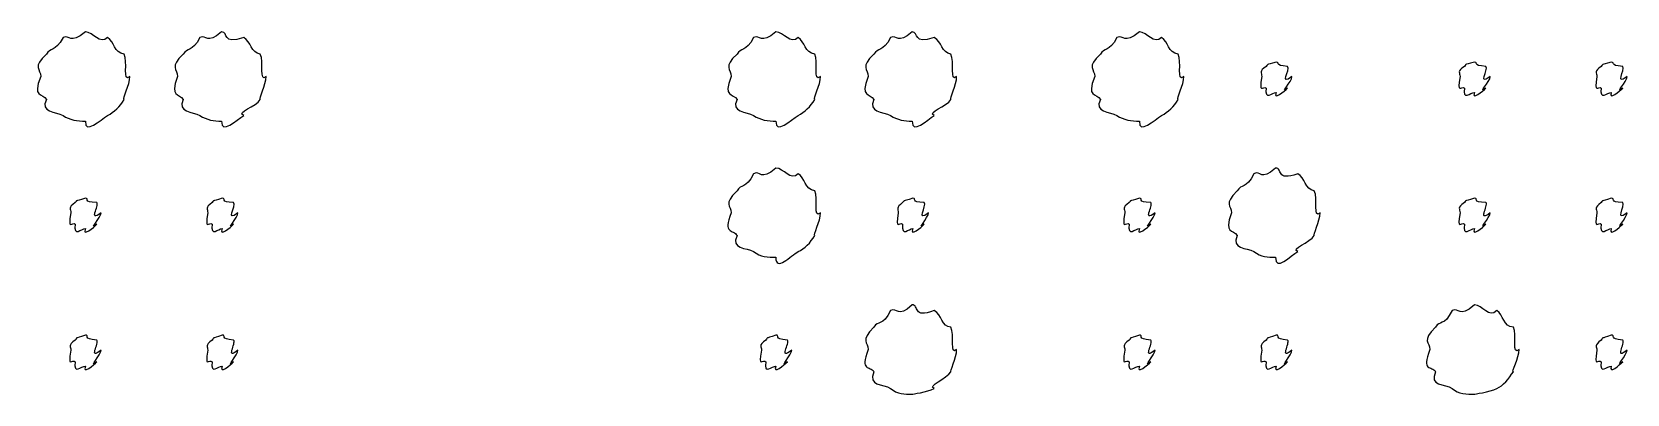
# Model space of a CAD drawing. Header units: millimetres. Extents: x -178 to -32, y 41 to 266.
# Drawn here: x -44.47 to -32.26, y 170.23 to 173 of the extents above; entities that cross this region are included whole.
import ezdxf

# ---------------------------------------------------------------- set-up
doc = ezdxf.new("R2010")
doc.units = ezdxf.units.MM
doc.layers.get('0').update_dxf_attribs({"linetype": 'CONTINUOUS'})

msp = doc.modelspace()

# ---------------------------------------------------------------- linework, layer by layer
at = {"color": 0}
for p, q in [((-44.0595, 172.999), (-44.0595, 172.999)), ((-43.0177, 172.999), (-43.0177, 172.999)), ((-38.772, 172.999), (-38.772, 172.999)), ((-37.7303, 172.999), (-37.7303, 172.999)), ((-35.9897, 172.999), (-35.9897, 172.999)), ((-34.9425, 172.767), (-34.9425, 172.767)), ((-33.4239, 172.767), (-33.4239, 172.767)), ((-32.3766, 172.767), (-32.3766, 172.767)), ((-38.772, 171.957), (-38.772, 171.957)), ((-34.948, 171.957), (-34.948, 171.957)), ((-44.0595, 171.726), (-44.0595, 171.726)), ((-43.0124, 171.726), (-43.0124, 171.726)), ((-37.7246, 171.726), (-37.7246, 171.726)), ((-35.9897, 171.726), (-35.9897, 171.726)), ((-33.4239, 171.726), (-33.4239, 171.726)), ((-32.3766, 171.726), (-32.3766, 171.726)), ((-37.7303, 170.91), (-37.7303, 170.91)), ((-33.4239, 170.91), (-33.4239, 170.91)), ((-44.0595, 170.678), (-44.0595, 170.678)), ((-43.0124, 170.678), (-43.0124, 170.678)), ((-38.772, 170.678), (-38.772, 170.678)), ((-35.9897, 170.678), (-35.9897, 170.678)), ((-34.9425, 170.678), (-34.9425, 170.678)), ((-32.3766, 170.678), (-32.3766, 170.678))]:
    msp.add_line(p, q, dxfattribs=at)
for points in [[(-44.2306, 172.955), (-44.2923, 172.839), (-44.3269, 172.883), (-44.3572, 172.828)], [(-44.0595, 172.999), (-44.1822, 172.897), (-44.1752, 172.984), (-44.2306, 172.955)], [(-43.8887, 172.955), (-43.9466, 172.897), (-44.0002, 172.999), (-44.0595, 172.999)], [(-43.7621, 172.828), (-43.8404, 172.839), (-43.8362, 172.925), (-43.8887, 172.955)], [(-43.1832, 172.955), (-43.241, 172.839), (-43.2795, 172.883), (-43.3098, 172.828)], [(-43.0177, 172.999), (-43.1306, 172.897), (-43.1281, 172.984), (-43.1832, 172.955)], [(-42.847, 172.955), (-43.0177, 172.897), (-42.9585, 172.999), (-43.0177, 172.999)], [(-42.72, 172.828), (-42.7891, 172.839), (-42.7919, 172.925), (-42.847, 172.955)], [(-38.9428, 172.955), (-39.0049, 172.839), (-39.0394, 172.883), (-39.0698, 172.828)], [(-38.772, 172.999), (-38.8948, 172.897), (-38.8878, 172.984), (-38.9428, 172.955)], [(-38.6013, 172.955), (-38.6592, 172.897), (-38.7128, 172.999), (-38.772, 172.999)], [(-38.4743, 172.828), (-38.553, 172.839), (-38.5487, 172.925), (-38.6013, 172.955)], [(-37.8957, 172.955), (-37.9536, 172.839), (-37.9921, 172.883), (-38.0224, 172.828)], [(-37.7303, 172.999), (-37.8432, 172.897), (-37.8404, 172.984), (-37.8957, 172.955)], [(-37.5595, 172.955), (-37.7303, 172.897), (-37.671, 172.999), (-37.7303, 172.999)], [(-37.4325, 172.828), (-37.5013, 172.839), (-37.5042, 172.925), (-37.5595, 172.955)], [(-36.1608, 172.955), (-36.2225, 172.839), (-36.2571, 172.883), (-36.2874, 172.828)], [(-35.9897, 172.999), (-36.1124, 172.897), (-36.1054, 172.984), (-36.1608, 172.955)], [(-35.8189, 172.955), (-35.8768, 172.897), (-35.9304, 172.999), (-35.9897, 172.999)], [(-35.6923, 172.828), (-35.7706, 172.839), (-35.7664, 172.925), (-35.8189, 172.955)], [(-44.3572, 172.828), (-44.4687, 172.729), (-44.4013, 172.715), (-44.4013, 172.657)], [(-43.718, 172.657), (-43.7783, 172.61), (-43.7317, 172.773), (-43.7621, 172.828)], [(-43.3098, 172.828), (-43.4174, 172.729), (-43.3539, 172.715), (-43.3539, 172.657)], [(-42.6759, 172.657), (-42.7313, 172.61), (-42.6896, 172.773), (-42.72, 172.828)], [(-39.0698, 172.828), (-39.1813, 172.729), (-39.1139, 172.715), (-39.1139, 172.657)], [(-38.4302, 172.657), (-38.4909, 172.61), (-38.444, 172.773), (-38.4743, 172.828)], [(-38.0224, 172.828), (-38.13, 172.729), (-38.0665, 172.715), (-38.0665, 172.657)], [(-37.3884, 172.657), (-37.4435, 172.61), (-37.4022, 172.773), (-37.4325, 172.828)], [(-36.2874, 172.828), (-36.3989, 172.729), (-36.3315, 172.715), (-36.3315, 172.657)], [(-35.6482, 172.657), (-35.7085, 172.61), (-35.662, 172.773), (-35.6923, 172.828)], [(-35.0197, 172.734), (-35.0762, 172.698), (-35.0527, 172.686), (-35.0527, 172.657)], [(-34.9425, 172.767), (-35.0321, 172.743), (-34.9976, 172.756), (-35.0197, 172.734)], [(-34.8543, 172.734), (-34.9659, 172.743), (-34.9053, 172.767), (-34.9425, 172.767)], [(-34.8212, 172.657), (-34.9218, 172.581), (-34.8323, 172.712), (-34.8543, 172.734)], [(-33.501, 172.734), (-33.5617, 172.698), (-33.5341, 172.686), (-33.5341, 172.657)], [(-33.4239, 172.767), (-33.5176, 172.743), (-33.479, 172.756), (-33.501, 172.734)], [(-33.3357, 172.734), (-33.4514, 172.743), (-33.3867, 172.767), (-33.4239, 172.767)], [(-33.3026, 172.657), (-33.4073, 172.581), (-33.3137, 172.712), (-33.3357, 172.734)], [(-32.4538, 172.734), (-32.5102, 172.698), (-32.4868, 172.686), (-32.4868, 172.657)], [(-32.3766, 172.767), (-32.4661, 172.743), (-32.4317, 172.756), (-32.4538, 172.734)], [(-32.2884, 172.734), (-32.4, 172.743), (-32.3394, 172.767), (-32.3766, 172.767)], [(-32.2553, 172.657), (-32.3559, 172.581), (-32.2663, 172.712), (-32.2884, 172.734)], [(-44.4013, 172.657), (-44.4687, 172.489), (-44.3861, 172.536), (-44.3572, 172.481)], [(-43.7621, 172.481), (-43.7783, 172.489), (-43.718, 172.594), (-43.718, 172.657)], [(-43.3539, 172.657), (-43.4174, 172.489), (-43.3387, 172.536), (-43.3098, 172.481)], [(-42.72, 172.481), (-42.7313, 172.489), (-42.6759, 172.594), (-42.6759, 172.657)], [(-39.1139, 172.657), (-39.1813, 172.489), (-39.0987, 172.536), (-39.0698, 172.481)], [(-38.4743, 172.481), (-38.4909, 172.489), (-38.4302, 172.594), (-38.4302, 172.657)], [(-38.0665, 172.657), (-38.13, 172.489), (-38.0513, 172.536), (-38.0224, 172.481)], [(-37.4325, 172.481), (-37.4435, 172.489), (-37.3884, 172.594), (-37.3884, 172.657)], [(-36.3315, 172.657), (-36.3989, 172.489), (-36.3164, 172.536), (-36.2874, 172.481)], [(-35.6923, 172.481), (-35.7085, 172.489), (-35.6482, 172.594), (-35.6482, 172.657)], [(-35.0527, 172.657), (-35.0762, 172.515), (-35.0417, 172.591), (-35.0197, 172.569)], [(-34.8543, 172.569), (-34.9218, 172.515), (-34.8212, 172.62), (-34.8212, 172.657)], [(-33.5341, 172.657), (-33.5617, 172.515), (-33.5231, 172.591), (-33.501, 172.569)], [(-33.3357, 172.569), (-33.4073, 172.515), (-33.3026, 172.62), (-33.3026, 172.657)], [(-32.4868, 172.657), (-32.5102, 172.515), (-32.4758, 172.591), (-32.4538, 172.569)], [(-32.2884, 172.569), (-32.3559, 172.515), (-32.2553, 172.62), (-32.2553, 172.657)], [(-44.3572, 172.481), (-44.4094, 172.383), (-44.2856, 172.388), (-44.2306, 172.359)], [(-43.8887, 172.359), (-43.8404, 172.383), (-43.7949, 172.428), (-43.7621, 172.481)], [(-43.3098, 172.481), (-43.3596, 172.383), (-43.2382, 172.388), (-43.1832, 172.359)], [(-42.847, 172.359), (-42.9077, 172.383), (-42.7489, 172.428), (-42.72, 172.481)], [(-39.0698, 172.481), (-39.122, 172.383), (-38.9982, 172.388), (-38.9428, 172.359)], [(-38.6013, 172.359), (-38.553, 172.383), (-38.5075, 172.428), (-38.4743, 172.481)], [(-38.0224, 172.481), (-38.0721, 172.383), (-37.9508, 172.388), (-37.8957, 172.359)], [(-37.5595, 172.359), (-37.6199, 172.383), (-37.4615, 172.428), (-37.4325, 172.481)], [(-36.2874, 172.481), (-36.3396, 172.383), (-36.2158, 172.388), (-36.1608, 172.359)], [(-35.8189, 172.359), (-35.7706, 172.383), (-35.7251, 172.428), (-35.6923, 172.481)], [(-35.0197, 172.569), (-35.0321, 172.471), (-34.9714, 172.536), (-34.9425, 172.536)], [(-34.9425, 172.536), (-34.9659, 172.471), (-34.8764, 172.547), (-34.8543, 172.569)], [(-33.501, 172.569), (-33.5176, 172.471), (-33.4528, 172.536), (-33.4239, 172.536)], [(-33.4239, 172.536), (-33.4514, 172.471), (-33.3578, 172.547), (-33.3357, 172.569)], [(-32.4538, 172.569), (-32.4661, 172.471), (-32.4055, 172.536), (-32.3766, 172.536)], [(-32.3766, 172.536), (-32.4, 172.471), (-32.3104, 172.547), (-32.2884, 172.569)], [(-44.2306, 172.359), (-44.1822, 172.324), (-44.1173, 172.315), (-44.0595, 172.315)], [(-44.0595, 172.315), (-44.0651, 172.207), (-43.9438, 172.329), (-43.8887, 172.359)], [(-43.1832, 172.359), (-43.1306, 172.324), (-43.0728, 172.315), (-43.0177, 172.315)], [(-43.0177, 172.315), (-43.0177, 172.207), (-42.902, 172.329), (-42.847, 172.359)], [(-38.9428, 172.359), (-38.8948, 172.324), (-38.8299, 172.315), (-38.772, 172.315)], [(-38.772, 172.315), (-38.7777, 172.207), (-38.6563, 172.329), (-38.6013, 172.359)], [(-37.8957, 172.359), (-37.8432, 172.324), (-37.7853, 172.315), (-37.7303, 172.315)], [(-37.7303, 172.315), (-37.7303, 172.207), (-37.6146, 172.329), (-37.5595, 172.359)], [(-36.1608, 172.359), (-36.1124, 172.324), (-36.0475, 172.315), (-35.9897, 172.315)], [(-35.9897, 172.315), (-35.9953, 172.207), (-35.874, 172.329), (-35.8189, 172.359)], [(-38.9428, 171.913), (-39.0049, 171.792), (-39.0394, 171.839), (-39.0698, 171.781)], [(-38.772, 171.957), (-38.8948, 171.85), (-38.8878, 171.942), (-38.9428, 171.913)], [(-38.6013, 171.913), (-38.6592, 171.85), (-38.7128, 171.957), (-38.772, 171.957)], [(-38.4743, 171.781), (-38.553, 171.792), (-38.5487, 171.883), (-38.6013, 171.913)], [(-35.1133, 171.913), (-35.1712, 171.792), (-35.2098, 171.839), (-35.2401, 171.781)], [(-34.948, 171.957), (-35.061, 171.85), (-35.0582, 171.942), (-35.1133, 171.913)], [(-34.7771, 171.913), (-34.948, 171.85), (-34.8887, 171.957), (-34.948, 171.957)], [(-34.6503, 171.781), (-34.7192, 171.792), (-34.722, 171.883), (-34.7771, 171.913)], [(-44.0595, 171.726), (-44.1533, 171.695), (-44.1149, 171.715), (-44.1367, 171.693)], [(-43.9713, 171.693), (-44.087, 171.695), (-44.0224, 171.726), (-44.0595, 171.726)], [(-43.0124, 171.726), (-43.1017, 171.695), (-43.0675, 171.715), (-43.0893, 171.693)], [(-42.9242, 171.693), (-43.0357, 171.695), (-42.975, 171.726), (-43.0124, 171.726)], [(-39.0698, 171.781), (-39.1813, 171.678), (-39.1139, 171.67), (-39.1139, 171.615)], [(-38.4302, 171.615), (-38.4909, 171.56), (-38.444, 171.726), (-38.4743, 171.781)], [(-37.7246, 171.726), (-37.8143, 171.695), (-37.78, 171.715), (-37.8019, 171.693)], [(-37.6364, 171.693), (-37.7483, 171.695), (-37.6876, 171.726), (-37.7246, 171.726)], [(-35.9897, 171.726), (-36.0835, 171.695), (-36.0451, 171.715), (-36.0669, 171.693)], [(-35.9015, 171.693), (-36.0172, 171.695), (-35.9526, 171.726), (-35.9897, 171.726)], [(-35.2401, 171.781), (-35.3476, 171.678), (-35.2841, 171.67), (-35.2841, 171.615)], [(-34.6062, 171.615), (-34.6614, 171.56), (-34.62, 171.726), (-34.6503, 171.781)], [(-33.4239, 171.726), (-33.5176, 171.695), (-33.479, 171.715), (-33.501, 171.693)], [(-33.3357, 171.693), (-33.4514, 171.695), (-33.3867, 171.726), (-33.4239, 171.726)], [(-32.3766, 171.726), (-32.4661, 171.695), (-32.4317, 171.715), (-32.4538, 171.693)], [(-32.2884, 171.693), (-32.4, 171.695), (-32.3394, 171.726), (-32.3766, 171.726)], [(-44.1367, 171.693), (-44.1974, 171.651), (-44.1699, 171.644), (-44.1699, 171.615)], [(-44.1699, 171.615), (-44.1974, 171.468), (-44.159, 171.549), (-44.1367, 171.527)], [(-43.9385, 171.615), (-44.0429, 171.534), (-43.9494, 171.67), (-43.9713, 171.693)], [(-43.9713, 171.527), (-44.0429, 171.468), (-43.9385, 171.578), (-43.9385, 171.615)], [(-43.0893, 171.693), (-43.1458, 171.651), (-43.1225, 171.644), (-43.1225, 171.615)], [(-43.1225, 171.615), (-43.1458, 171.468), (-43.1116, 171.549), (-43.0893, 171.527)], [(-42.8911, 171.615), (-42.9916, 171.534), (-42.902, 171.67), (-42.9242, 171.693)], [(-42.9242, 171.527), (-42.9916, 171.468), (-42.8911, 171.578), (-42.8911, 171.615)], [(-39.1139, 171.615), (-39.1813, 171.442), (-39.0987, 171.494), (-39.0698, 171.439)], [(-38.4743, 171.439), (-38.4909, 171.442), (-38.4302, 171.552), (-38.4302, 171.615)], [(-37.8019, 171.693), (-37.8583, 171.651), (-37.8351, 171.644), (-37.8351, 171.615)], [(-37.8351, 171.615), (-37.8583, 171.468), (-37.8241, 171.549), (-37.8019, 171.527)], [(-37.6036, 171.615), (-37.7042, 171.534), (-37.6146, 171.67), (-37.6364, 171.693)], [(-37.6364, 171.527), (-37.7042, 171.468), (-37.6036, 171.578), (-37.6036, 171.615)], [(-36.0669, 171.693), (-36.1276, 171.651), (-36.1001, 171.644), (-36.1001, 171.615)], [(-36.1001, 171.615), (-36.1276, 171.468), (-36.0892, 171.549), (-36.0669, 171.527)], [(-35.8687, 171.615), (-35.9731, 171.534), (-35.8796, 171.67), (-35.9015, 171.693)], [(-35.9015, 171.527), (-35.9731, 171.468), (-35.8687, 171.578), (-35.8687, 171.615)], [(-35.2841, 171.615), (-35.3476, 171.442), (-35.2691, 171.494), (-35.2401, 171.439)], [(-34.6503, 171.439), (-34.6614, 171.442), (-34.6062, 171.552), (-34.6062, 171.615)], [(-33.501, 171.693), (-33.5617, 171.651), (-33.5341, 171.644), (-33.5341, 171.615)], [(-33.5341, 171.615), (-33.5617, 171.468), (-33.5231, 171.549), (-33.501, 171.527)], [(-33.3026, 171.615), (-33.4073, 171.534), (-33.3137, 171.67), (-33.3357, 171.693)], [(-33.3357, 171.527), (-33.4073, 171.468), (-33.3026, 171.578), (-33.3026, 171.615)], [(-32.4538, 171.693), (-32.5102, 171.651), (-32.4868, 171.644), (-32.4868, 171.615)], [(-32.4868, 171.615), (-32.5102, 171.468), (-32.4758, 171.549), (-32.4538, 171.527)], [(-32.2553, 171.615), (-32.3559, 171.534), (-32.2663, 171.67), (-32.2884, 171.693)], [(-32.2884, 171.527), (-32.3559, 171.468), (-32.2553, 171.578), (-32.2553, 171.615)], [(-44.1367, 171.527), (-44.1533, 171.424), (-44.0884, 171.494), (-44.0595, 171.494)], [(-44.0595, 171.494), (-44.087, 171.424), (-43.9935, 171.505), (-43.9713, 171.527)], [(-43.0893, 171.527), (-43.1017, 171.424), (-43.0414, 171.494), (-43.0124, 171.494)], [(-43.0124, 171.494), (-43.0357, 171.424), (-42.9461, 171.505), (-42.9242, 171.527)], [(-37.8019, 171.527), (-37.8143, 171.424), (-37.7536, 171.494), (-37.7246, 171.494)], [(-37.7246, 171.494), (-37.7483, 171.424), (-37.6587, 171.505), (-37.6364, 171.527)], [(-36.0669, 171.527), (-36.0835, 171.424), (-36.0186, 171.494), (-35.9897, 171.494)], [(-35.9897, 171.494), (-36.0172, 171.424), (-35.9237, 171.505), (-35.9015, 171.527)], [(-33.501, 171.527), (-33.5176, 171.424), (-33.4528, 171.494), (-33.4239, 171.494)], [(-33.4239, 171.494), (-33.4514, 171.424), (-33.3578, 171.505), (-33.3357, 171.527)], [(-32.4538, 171.527), (-32.4661, 171.424), (-32.4055, 171.494), (-32.3766, 171.494)], [(-32.3766, 171.494), (-32.4, 171.424), (-32.3104, 171.505), (-32.2884, 171.527)], [(-39.0698, 171.439), (-39.122, 171.336), (-38.9982, 171.347), (-38.9428, 171.318)], [(-38.6013, 171.318), (-38.553, 171.336), (-38.5075, 171.387), (-38.4743, 171.439)], [(-35.2401, 171.439), (-35.2898, 171.336), (-35.1685, 171.347), (-35.1133, 171.318)], [(-34.7771, 171.318), (-34.8378, 171.336), (-34.6793, 171.387), (-34.6503, 171.439)], [(-38.9428, 171.318), (-38.8948, 171.276), (-38.8299, 171.274), (-38.772, 171.274)], [(-38.772, 171.274), (-38.7777, 171.159), (-38.6563, 171.287), (-38.6013, 171.318)], [(-35.1133, 171.318), (-35.061, 171.276), (-35.0031, 171.274), (-34.948, 171.274)], [(-34.948, 171.274), (-34.948, 171.159), (-34.8323, 171.287), (-34.7771, 171.318)], [(-37.8957, 170.866), (-37.9536, 170.74), (-37.9921, 170.794), (-38.0224, 170.739)], [(-37.7303, 170.91), (-37.8432, 170.799), (-37.8404, 170.895), (-37.8957, 170.866)], [(-37.5595, 170.866), (-37.7303, 170.799), (-37.671, 170.91), (-37.7303, 170.91)], [(-37.4325, 170.739), (-37.5013, 170.74), (-37.5042, 170.835), (-37.5595, 170.866)], [(-33.5947, 170.866), (-33.6568, 170.74), (-33.6912, 170.794), (-33.7215, 170.739)], [(-33.4239, 170.91), (-33.5465, 170.799), (-33.5396, 170.895), (-33.5947, 170.866)], [(-33.253, 170.866), (-33.3109, 170.799), (-33.3646, 170.91), (-33.4239, 170.91)], [(-33.1262, 170.739), (-33.2048, 170.74), (-33.2007, 170.835), (-33.253, 170.866)], [(-44.1367, 170.64), (-44.1974, 170.597), (-44.1699, 170.591), (-44.1699, 170.562)], [(-44.0595, 170.678), (-44.1533, 170.645), (-44.1149, 170.664), (-44.1367, 170.64)], [(-43.9713, 170.64), (-44.087, 170.645), (-44.0224, 170.678), (-44.0595, 170.678)], [(-43.9385, 170.562), (-44.0429, 170.48), (-43.9494, 170.618), (-43.9713, 170.64)], [(-43.0893, 170.64), (-43.1458, 170.597), (-43.1225, 170.591), (-43.1225, 170.562)], [(-43.0124, 170.678), (-43.1017, 170.645), (-43.0675, 170.664), (-43.0893, 170.64)], [(-42.9242, 170.64), (-43.0357, 170.645), (-42.975, 170.678), (-43.0124, 170.678)], [(-42.8911, 170.562), (-42.9916, 170.48), (-42.902, 170.618), (-42.9242, 170.64)], [(-38.8493, 170.64), (-38.91, 170.597), (-38.8825, 170.591), (-38.8825, 170.562)], [(-38.772, 170.678), (-38.8659, 170.645), (-38.8271, 170.664), (-38.8493, 170.64)], [(-38.6838, 170.64), (-38.7996, 170.645), (-38.735, 170.678), (-38.772, 170.678)], [(-38.6507, 170.562), (-38.7555, 170.48), (-38.662, 170.618), (-38.6838, 170.64)], [(-38.0224, 170.739), (-38.13, 170.63), (-38.0665, 170.626), (-38.0665, 170.568)], [(-37.3884, 170.568), (-37.4435, 170.513), (-37.4022, 170.684), (-37.4325, 170.739)], [(-36.0669, 170.64), (-36.1276, 170.597), (-36.1001, 170.591), (-36.1001, 170.562)], [(-35.9897, 170.678), (-36.0835, 170.645), (-36.0451, 170.664), (-36.0669, 170.64)], [(-35.9015, 170.64), (-36.0172, 170.645), (-35.9526, 170.678), (-35.9897, 170.678)], [(-35.8687, 170.562), (-35.9731, 170.48), (-35.8796, 170.618), (-35.9015, 170.64)], [(-35.0197, 170.64), (-35.0762, 170.597), (-35.0527, 170.591), (-35.0527, 170.562)], [(-34.9425, 170.678), (-35.0321, 170.645), (-34.9976, 170.664), (-35.0197, 170.64)], [(-34.8543, 170.64), (-34.9659, 170.645), (-34.9053, 170.678), (-34.9425, 170.678)], [(-34.8212, 170.562), (-34.9218, 170.48), (-34.8323, 170.618), (-34.8543, 170.64)], [(-33.7215, 170.739), (-33.8332, 170.63), (-33.7656, 170.626), (-33.7656, 170.568)], [(-33.0821, 170.568), (-33.1428, 170.513), (-33.0959, 170.684), (-33.1262, 170.739)], [(-32.4538, 170.64), (-32.5102, 170.597), (-32.4868, 170.591), (-32.4868, 170.562)], [(-32.3766, 170.678), (-32.4661, 170.645), (-32.4317, 170.664), (-32.4538, 170.64)], [(-32.2884, 170.64), (-32.4, 170.645), (-32.3394, 170.678), (-32.3766, 170.678)], [(-32.2553, 170.562), (-32.3559, 170.48), (-32.2663, 170.618), (-32.2884, 170.64)], [(-44.1699, 170.562), (-44.1974, 170.416), (-44.159, 170.499), (-44.1367, 170.474)], [(-43.9713, 170.474), (-44.0429, 170.416), (-43.9385, 170.53), (-43.9385, 170.562)], [(-43.1225, 170.562), (-43.1458, 170.416), (-43.1116, 170.499), (-43.0893, 170.474)], [(-42.9242, 170.474), (-42.9916, 170.416), (-42.8911, 170.53), (-42.8911, 170.562)], [(-38.8825, 170.562), (-38.91, 170.416), (-38.8712, 170.499), (-38.8493, 170.474)], [(-38.6838, 170.474), (-38.7555, 170.416), (-38.6507, 170.53), (-38.6507, 170.562)], [(-38.0665, 170.568), (-38.13, 170.392), (-38.0513, 170.448), (-38.0224, 170.397)], [(-37.4325, 170.397), (-37.4435, 170.392), (-37.3884, 170.505), (-37.3884, 170.568)], [(-36.1001, 170.562), (-36.1276, 170.416), (-36.0892, 170.499), (-36.0669, 170.474)], [(-35.9015, 170.474), (-35.9731, 170.416), (-35.8687, 170.53), (-35.8687, 170.562)], [(-35.0527, 170.562), (-35.0762, 170.416), (-35.0417, 170.499), (-35.0197, 170.474)], [(-34.8543, 170.474), (-34.9218, 170.416), (-34.8212, 170.53), (-34.8212, 170.562)], [(-33.7656, 170.568), (-33.8332, 170.392), (-33.7505, 170.448), (-33.7215, 170.397)], [(-33.1262, 170.397), (-33.1428, 170.392), (-33.0821, 170.505), (-33.0821, 170.568)], [(-32.4868, 170.562), (-32.5102, 170.416), (-32.4758, 170.499), (-32.4538, 170.474)], [(-32.2884, 170.474), (-32.3559, 170.416), (-32.2553, 170.53), (-32.2553, 170.562)], [(-44.1367, 170.474), (-44.1533, 170.37), (-44.0884, 170.441), (-44.0595, 170.441)], [(-44.0595, 170.441), (-44.087, 170.37), (-43.9935, 170.452), (-43.9713, 170.474)], [(-43.0893, 170.474), (-43.1017, 170.37), (-43.0414, 170.441), (-43.0124, 170.441)], [(-43.0124, 170.441), (-43.0357, 170.37), (-42.9461, 170.452), (-42.9242, 170.474)], [(-38.8493, 170.474), (-38.8659, 170.37), (-38.801, 170.441), (-38.772, 170.441)], [(-38.772, 170.441), (-38.7996, 170.37), (-38.7061, 170.452), (-38.6838, 170.474)], [(-38.0224, 170.397), (-38.0721, 170.288), (-37.9508, 170.303), (-37.8957, 170.27)], [(-37.5595, 170.27), (-37.6199, 170.288), (-37.4615, 170.345), (-37.4325, 170.397)], [(-36.0669, 170.474), (-36.0835, 170.37), (-36.0186, 170.441), (-35.9897, 170.441)], [(-35.9897, 170.441), (-36.0172, 170.37), (-35.9237, 170.452), (-35.9015, 170.474)], [(-35.0197, 170.474), (-35.0321, 170.37), (-34.9714, 170.441), (-34.9425, 170.441)], [(-34.9425, 170.441), (-34.9659, 170.37), (-34.8764, 170.452), (-34.8543, 170.474)], [(-33.7215, 170.397), (-33.7739, 170.288), (-33.6499, 170.303), (-33.5947, 170.27)], [(-33.253, 170.27), (-33.2048, 170.288), (-33.1593, 170.345), (-33.1262, 170.397)], [(-32.4538, 170.474), (-32.4661, 170.37), (-32.4055, 170.441), (-32.3766, 170.441)], [(-32.3766, 170.441), (-32.4, 170.37), (-32.3104, 170.452), (-32.2884, 170.474)], [(-37.8957, 170.27), (-37.8432, 170.226), (-37.7853, 170.226), (-37.7303, 170.226)], [(-37.7303, 170.226), (-37.7303, 170.226), (-37.6146, 170.24), (-37.5595, 170.27)], [(-33.5947, 170.27), (-33.5465, 170.226), (-33.4818, 170.226), (-33.4239, 170.226)], [(-33.4239, 170.226), (-33.4294, 170.226), (-33.3081, 170.24), (-33.253, 170.27)]]:
    msp.add_open_spline(points, degree=3, dxfattribs=at)

doc.saveas('drawing.dxf')
